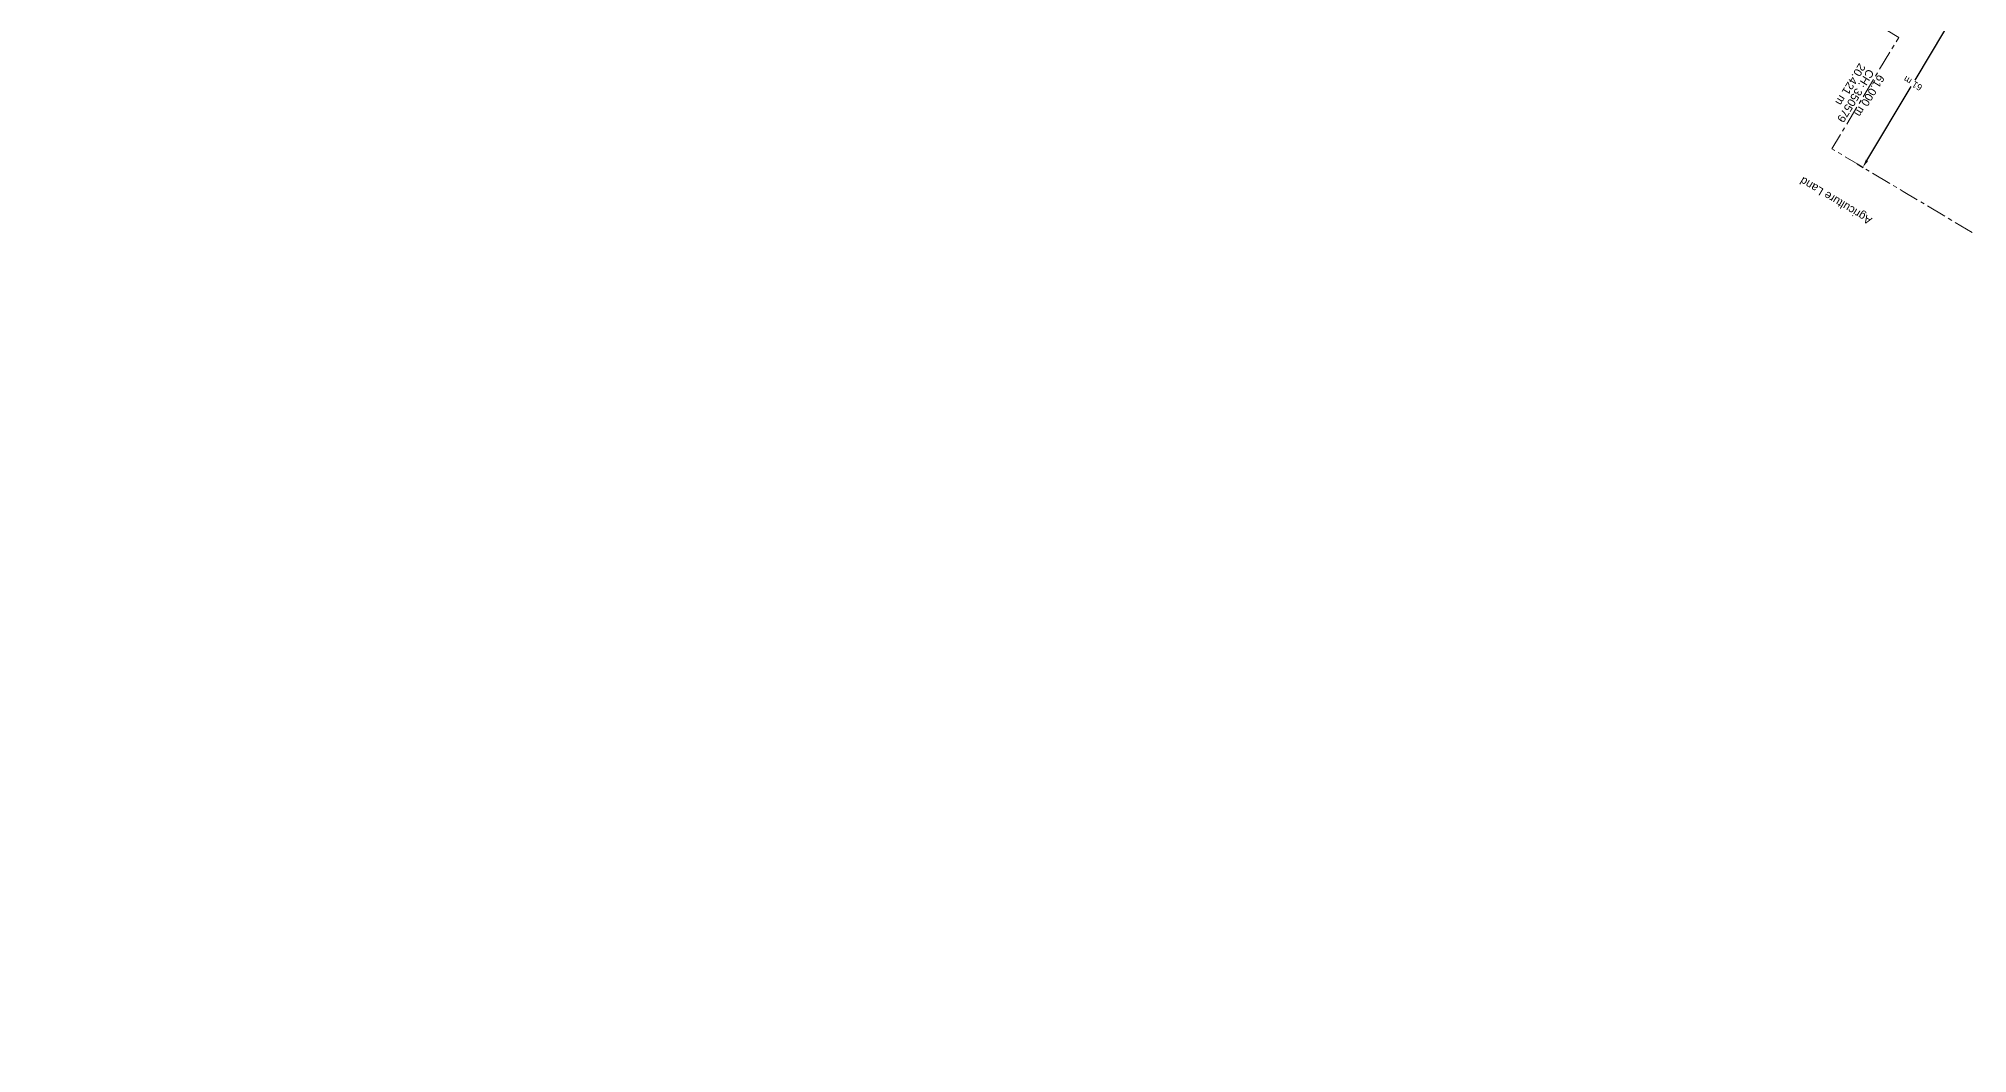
# Model space of a CAD drawing. Header units: metres. Extents: x 593168 to 611286, y 3401475 to 3412398.
# Drawn here: x 601594 to 602197, y 3406618 to 3406935 of the extents above; entities that cross this region are included whole.
import ezdxf

# ---------------------------------------------------------------- set-up
doc = ezdxf.new("R2010")
doc.units = ezdxf.units.M
doc.header["$MEASUREMENT"] = 0
doc.linetypes.add('CENTER', pattern=[2, 1.25, -0.25, 0.25, -0.25])
doc.layers.get('Defpoints').update_dxf_attribs({"lineweight": 0})
doc.layers.add('DFCC BOUNDARY', color=6, linetype='CENTER', lineweight=0)
doc.layers.add('Side Details', color=251, linetype='Continuous', lineweight=0)
doc.styles.get("Standard").update_dxf_attribs({"font": 'arial.ttf'})
doc.styles.add('Style-Arial', font='arial.ttf')
doc.dimstyles.get("Standard").update_dxf_attribs({"dimtxt": 0.18, "dimasz": 0.18, "dimexe": 0.18, "dimexo": 0.0625, "dimgap": 0.09, "dimtad": 0, "dimtih": 1, "dimtoh": 1, "dimdec": 4, "dimzin": 0, "dimdsep": 46, "dimtxsty": 'Standard', "dimcen": 0.09, "dimadec": 0, "dimazin": 0, "dimtfac": 1, "dimtdec": 4, "dimtofl": 0, "dimtmove": 0, "dimatfit": 3, "dimfxl": 1, "dimtolj": 1, "dimtzin": 0, "dimarcsym": 0})

# ---------------------------------------------------------------- blocks, each defined once
blk = doc.blocks.new('*D802')
at = {"layer": 'Defpoints', "color": 0, "linetype": 'ByBlock', "ltscale": 5, "transparency": 16777216}
for p in [(602193.68, 3406948.58), (602195.6, 3406947.44), (602162.4, 3406896.21)]:
    blk.add_point(p, dxfattribs=at)
at = {"layer": 'DFCC BOUNDARY', "color": 0, "linetype": 'ByBlock', "lineweight": -2, "ltscale": 5, "transparency": 16777216}
for p, q in [((602193.78, 3406948.52), (602195.7, 3406947.37)), ((602194.32, 3406945.29), (602180.55, 3406922.23)), ((602165.61, 3406897.21), (602179.37, 3406920.27)), ((602162.51, 3406896.15), (602164.43, 3406895))]:
    blk.add_line(p, q, dxfattribs=at)
at = {"layer": 'DFCC BOUNDARY', "color": 0, "linetype": 'ByBlock', "ltscale": 5, "transparency": 16777216}
for points in [[(602193.96, 3406945.5), (602194.67, 3406945.08), (602195.6, 3406947.44)], [(602165.25, 3406897.42), (602165.96, 3406897), (602164.32, 3406895.06)]]:
    blk.add_solid(points, dxfattribs=at)
at = {"layer": 'DFCC BOUNDARY', "color": 0, "linetype": 'ByBlock', "ltscale": 5, "transparency": 16777216, "insert": (602179.96, 3406921.25), "char_height": 2, "attachment_point": 5, "rotation": 149, "style": 'Style-Arial'}
blk.add_mtext('\\A1;61 m', dxfattribs=at)
blk = doc.blocks.new('TerminatorOpen_0.5')
at = {"color": 0, "linetype": 'ByBlock', "lineweight": -2}
for q in [(-1, 0.25), (-1, 0), (-1, -0.25)]:
    blk.add_line((0, 0), q, dxfattribs=at)

msp = doc.modelspace()

# ---------------------------------------------------------------- linework, layer by layer
at = {"layer": 'DFCC BOUNDARY', "ltscale": 5, "flags": 128}
msp.add_lwpolyline([(602647.7208, 3406653.5383), (602626.6516, 3406618.3556), (602625.5805, 3406618.9982), (602611.1663, 3406627.6057), (602596.216, 3406636.5335), (602582.5302, 3406644.7469), (602568.9277, 3406652.9103), (602552.3295, 3406662.8333), (602536.3002, 3406672.4162), (602520.5809, 3406681.8447), (602505.0492, 3406691.1608), (602490.4216, 3406699.9116), (602475.8003, 3406708.6586), (602457.241, 3406719.757), (602438.4392, 3406731.0003), (602423.8153, 3406739.7577), (602408.864, 3406748.7122), (602392.2261, 3406758.6842), (602375.1982, 3406768.8897), (602363.6657, 3406775.7943), (602351.4914, 3406783.083), (602335.8361, 3406792.4539), (602319.9244, 3406801.9787), (602297.3716, 3406815.4363), (602274.3314, 3406829.2051), (602254.6485, 3406841.0081), (602235.3909, 3406852.5562), (602216.7277, 3406863.7367), (602198.6689, 3406874.5552), (602176.9567, 3406887.5198), (602155.5265, 3406900.3159), (602154.6798, 3406900.8228), (602175.5337, 3406935.6333), (602160.0051, 3406944.9303), (602143.5523, 3406954.7809), (602128.2101, 3406963.9475), (602112.3641, 3406973.4149), (602096.6485, 3406982.8462), (602080.6999, 3406992.4172), (602064.4521, 3407002.1395), (602047.7153, 3407012.1542), (602032.8721, 3407021.0407), (602017.6437, 3407030.1578), (602002.1142, 3407039.4564), (601986.1202, 3407049.033), (601973.6769, 3407056.4909), (601960.9086, 3407064.1435), (601944.1732, 3407074.1285), (601927.3741, 3407084.1514), (601906.8472, 3407096.4415), (601886.4643, 3407108.6456), (601861.6498, 3407123.4596), (601846.2482, 3407132.7021), (601831.1142, 3407141.784), (601813.6892, 3407152.1752), (601796.819, 3407162.2357), (601779.3481, 3407172.7246), (601762.3524, 3407182.9283), (601759.5179, 3407184.6179), (601758.4136, 3407182.7394), (601745.8285, 3407190.2413), (601730.5285, 3407199.3615), (601715.7626, 3407208.1913), (601701.0965, 3407216.9614), (601684.5348, 3407226.9036), (601667.9815, 3407236.8409), (601651.0738, 3407246.9555), (601634.3282, 3407256.9731), (601616.8023, 3407267.4338), (601599.6778, 3407277.6548), (601584.1867, 3407286.8622), (601569.1257, 3407295.8142), (601552.032, 3407306.0817), (601535.2402, 3407316.1678), (601518.1811, 3407326.4177), (601501.2869, 3407336.5686), (601484.4898, 3407346.5568), (601467.9521, 3407356.3908), (601452.0029, 3407365.9137), (601421.449, 3407384.1568), (601420.948, 3407384.4587), (601406.0517, 3407393.4343), (601389.5488, 3407403.301), (601381.5204, 3407408.1011), (601358.7309, 3407421.7832), (601344.5292, 3407430.3151), (601328.2198, 3407440.1976), (601315.5488, 3407447.8754), (601317.2433, 3407450.7097)], dxfattribs=at)

# ---------------------------------------------------------------- texts
at = {"layer": 'DFCC BOUNDARY', "char_height": 2.5, "attachment_point": 4, "rotation": 238.5663087, "line_spacing_factor": 0.60036, "style": 'Style-Arial'}
for s, insert in [('20.421 m', (602164.2527, 3406927.1272)), ('CH: 350579', (602166.9211, 3406925.348)), ('61.000 m', (602170.2129, 3406923.5842))]:
    msp.add_mtext(s, dxfattribs=dict(at, insert=insert))
at = {"layer": 'Side Details'}
msp.add_text('Agriculture Land', height=2.5, rotation=149, dxfattribs=at).set_placement((602167.4244, 3406879.1132, 156.3202))

# ---------------------------------------------------------------- dimensions: what is measured, and where the dimension line sits
at = {"layer": 'DFCC BOUNDARY', "linetype": 'ByBlock', "ltscale": 5}
dim = msp.add_aligned_dim(p1=(602162.4025, 3406896.2102), p2=(602193.6752, 3406948.584), distance=-2.2386, dimstyle='Standard', override={"dimtxt": 2, "dimasz": 2.5, "dimexe": 0.125, "dimexo": 0.125, "dimgap": 0.125, "dimtad": 1, "dimtih": 0, "dimtoh": 0, "dimdec": 3, "dimzin": 11, "dimpost": ' m', "dimtxsty": 'Style-Arial', "dimsah": 1, "dimadec": 4, "dimazin": 3, "dimtmove": 2, "dimatfit": 1, "dimldrblk": 'TerminatorOpen_0.5', "dimfrac": 2, "dimtzin": 11}, dxfattribs=at)
dim.commit()
dim.dimension.update_dxf_attribs({"geometry": '*D802', "text_midpoint": (602179.9609, 3406921.2494), "text_rotation": 149})

doc.saveas('drawing.dxf')
